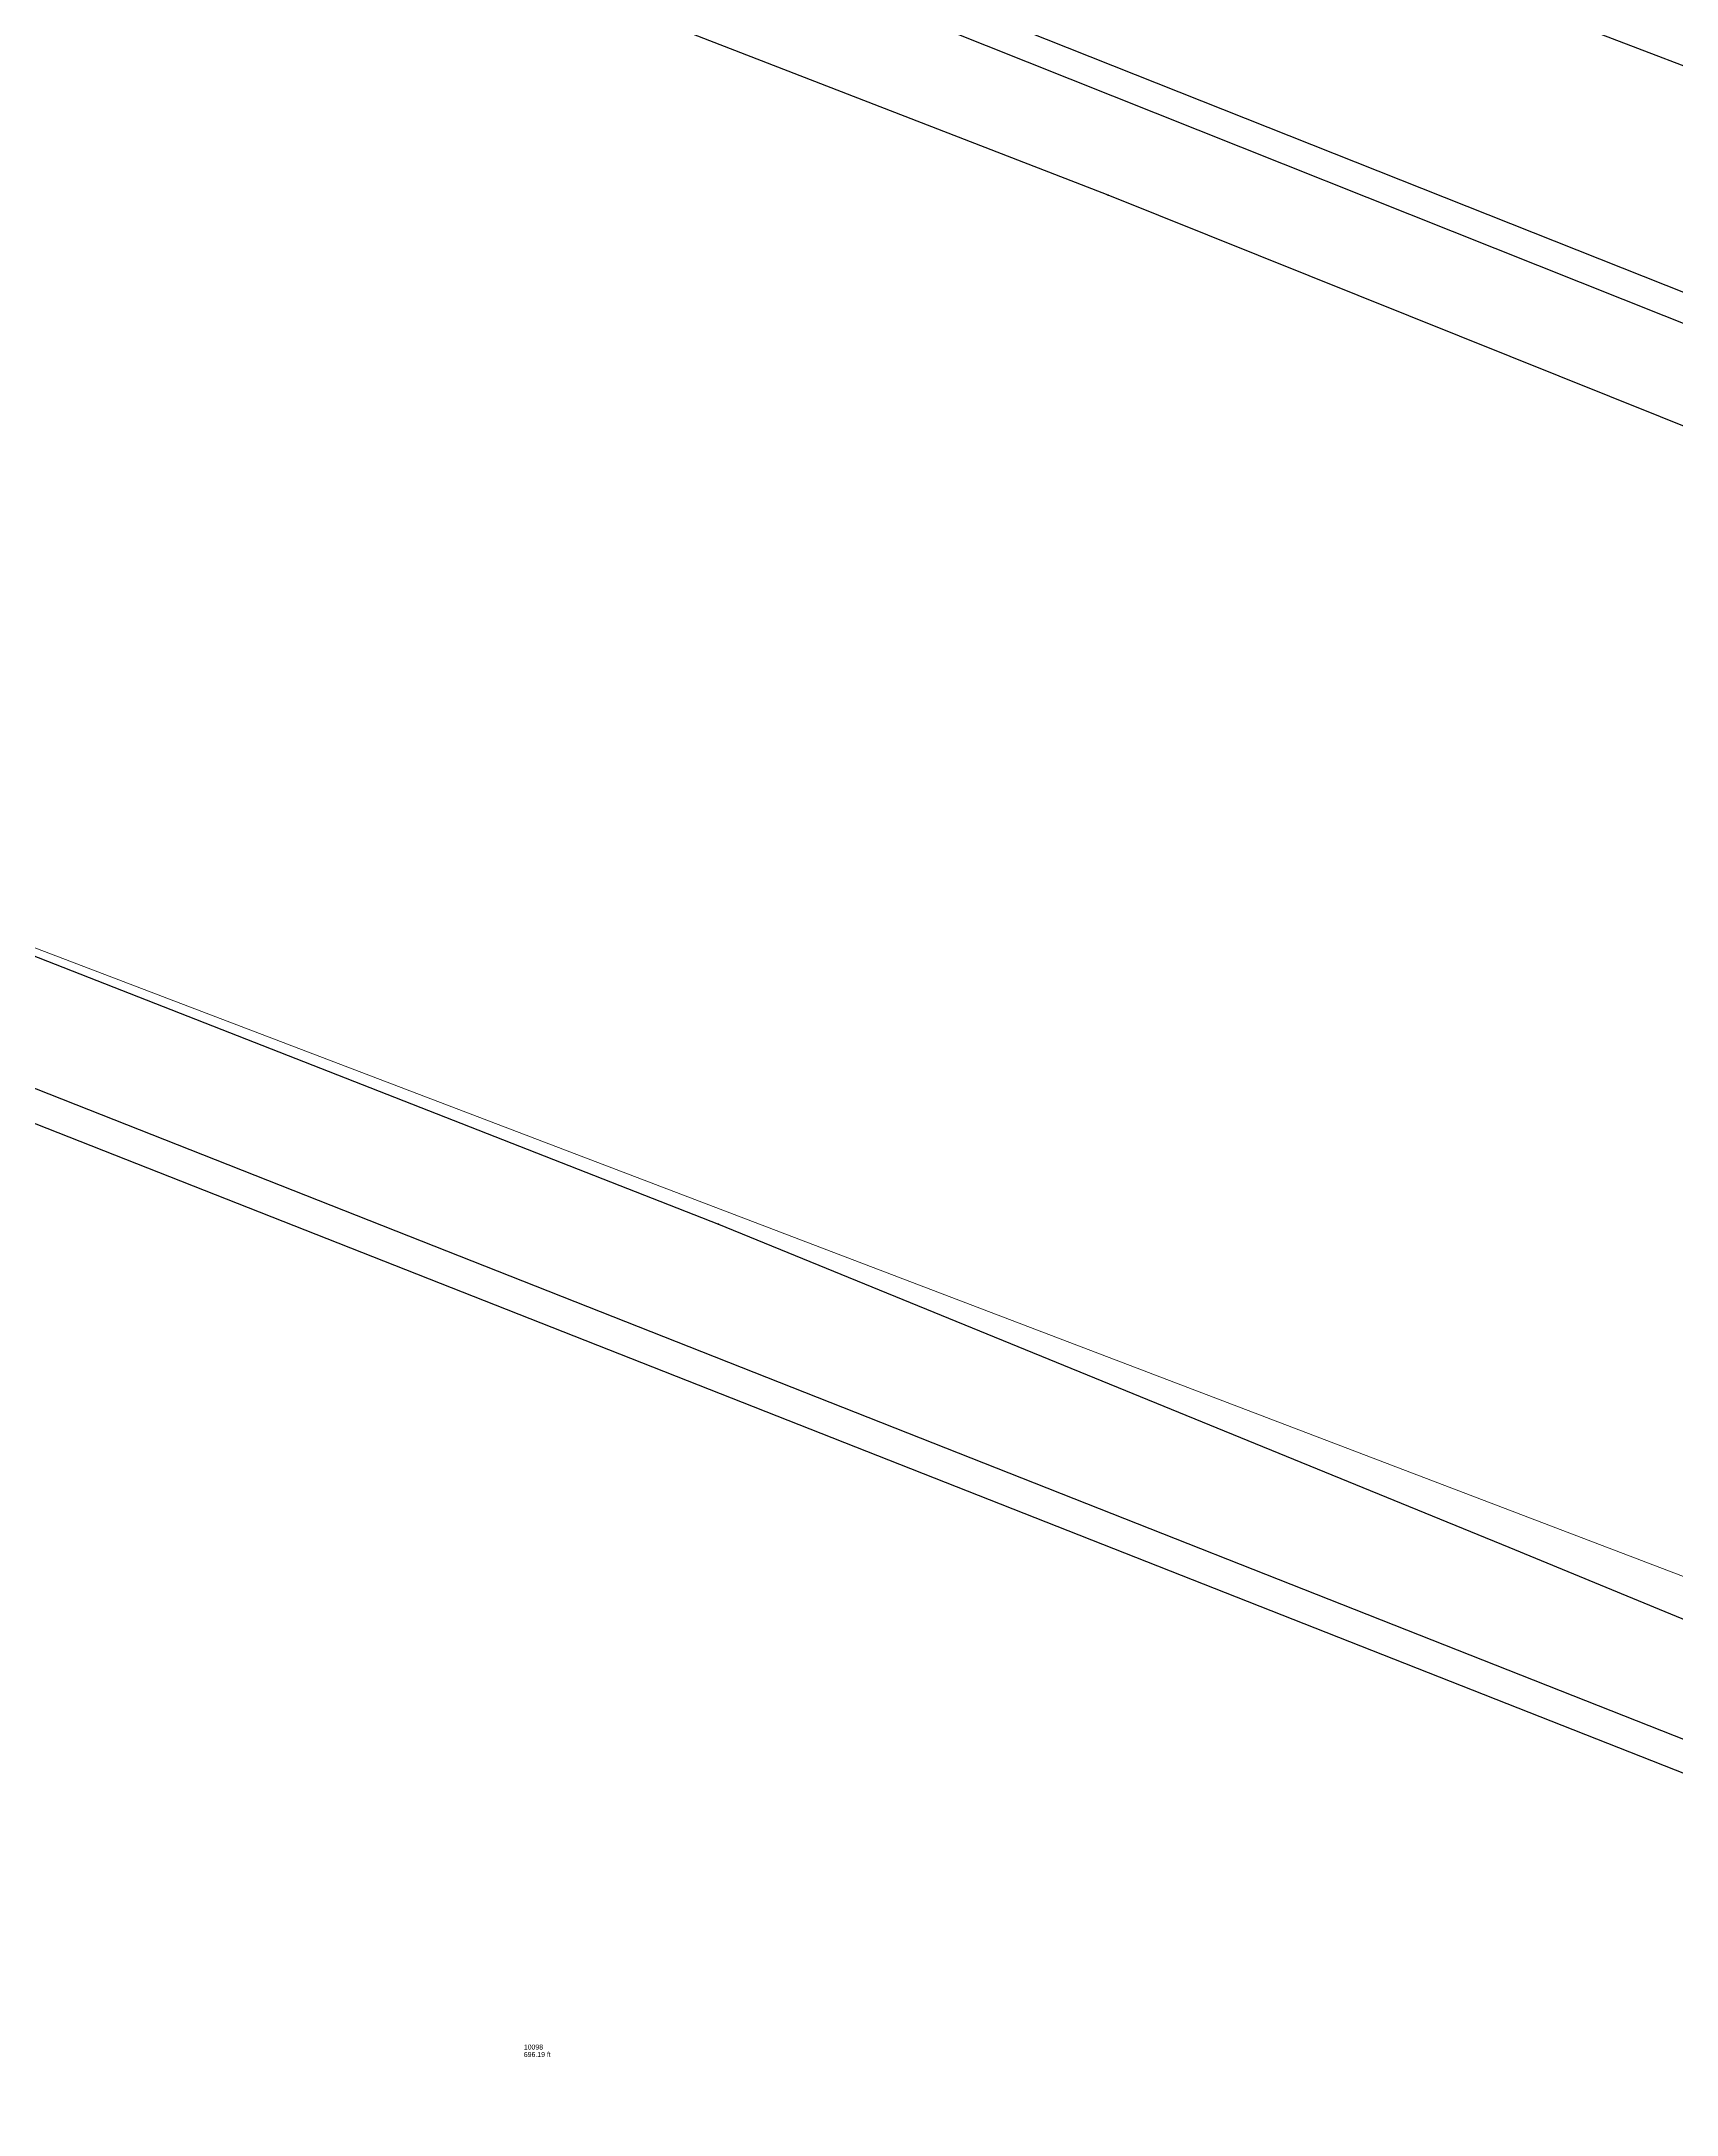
# Model space of a CAD drawing. Header units: feet. Extents: x 6430745 to 6432191, y 1887663 to 1888575.
# Drawn here: x 6431044.29 to 6431076.74, y 1888234.13 to 1888275.29 of the extents above; entities that cross this region are included whole.
import ezdxf
from ezdxf.lldxf.tags import DXFTag

# ---------------------------------------------------------------- set-up
doc = ezdxf.new("R2010")
doc.units = ezdxf.units.FT
doc.header["$MEASUREMENT"] = 0
for name, color, linetype, lineweight in [('VF-FENC-LINE-', 253, 'FENCE', 25), ('VF-STRM-GEOP-LINE-QLB-', 253, 'STORMDRAIN', 15), ('VF-TOPO-CONC-EDGE-LINE-', 253, 'Continuous', 25), ('VF-TOPO-CONC-GTFL-LINE-', 253, 'Continuous', 25), ('VF-TOPO-CONC-LIPG-LINE-', 253, 'Continuous', 25), ('VF-TOPO-CONC-TBCB-LINE-', 253, 'Continuous', 25), ('VN-PLNT-TREE-', 253, 'Continuous', 13)]:
    doc.layers.add(name, color=color, linetype=linetype, lineweight=lineweight)
doc.styles.add('NCS1', font='arial.ttf', dxfattribs={"width": 0.8, "height": 0.09375})
doc.styles.get("Standard").update_dxf_attribs({"font": 'arial.ttf'})
tags = doc.linetypes.add('FENCE', pattern='A,0.5,-0.03,["X",Standard,S=0.08,R=0,X=0,Y=-0.04],-0.08,0.5', length=1.11).pattern_tags.tags
tags[6] = DXFTag(74, 10)
tags = doc.linetypes.add('STORMDRAIN', pattern='A,1,-0.03,["SD",Standard,S=0.08,R=0,X=0,Y=-0.04],-0.16,1', length=2.19).pattern_tags.tags
tags[6] = DXFTag(74, 10)

msp = doc.modelspace()

# ---------------------------------------------------------------- linework, layer by layer
at = {"layer": 'VF-FENC-LINE-', "ltscale": 0.6, "flags": 128}
msp.add_lwpolyline([(6431098.74, 1888266.42), (6431028.77, 1888293.24), (6431019.884, 1888296.583), (6431010.981, 1888299.885), (6431002.063, 1888303.144), (6430993.13, 1888306.36), (6430987.296, 1888308.436), (6430981.457, 1888310.497), (6430975.611, 1888312.54), (6430969.759, 1888314.564), (6430963.901, 1888316.569), (6430958.035, 1888318.552), (6430952.161, 1888320.513), (6430946.28, 1888322.45), (6430940.984, 1888324.17), (6430935.681, 1888325.871), (6430930.372, 1888327.551), (6430925.057, 1888329.213), (6430919.736, 1888330.856), (6430914.409, 1888332.482), (6430909.077, 1888334.09), (6430903.74, 1888335.681), (6430898.398, 1888337.256), (6430893.052, 1888338.816), (6430887.701, 1888340.361), (6430882.346, 1888341.891), (6430876.987, 1888343.408), (6430871.625, 1888344.911), (6430860.89, 1888347.88), (6430854.257, 1888349.686), (6430847.617, 1888351.468), (6430840.971, 1888353.228), (6430834.319, 1888354.965), (6430827.662, 1888356.681), (6430821, 1888358.377), (6430814.332, 1888360.053), (6430807.66, 1888361.71), (6430800.119, 1888363.558), (6430792.572, 1888365.38), (6430785.018, 1888367.177), (6430777.458, 1888368.947), (6430769.892, 1888370.692), (6430762.321, 1888372.411), (6430754.743, 1888374.103), (6430747.16, 1888375.77)], dxfattribs=at)
at = {"layer": 'VF-STRM-GEOP-LINE-QLB-', "elevation": 693.47, "flags": 128}
msp.add_lwpolyline([(6431816.577, 1887729.251), (6431666.23, 1887877.38), (6431435.57, 1888060.16), (6431170.99, 1888208.91), (6430892.92, 1888314.99)], dxfattribs=at)
at = {"layer": 'VF-TOPO-CONC-EDGE-LINE-'}
for p in [(6431065.455, 1888272.235), (6431057.724, 1888251.806)]:
    msp.add_point(p, dxfattribs=at)
at = {"layer": 'VF-TOPO-CONC-GTFL-LINE-', "flags": 128}
for points in [[(6431085.44, 1888266.26), (6431079.036, 1888268.829), (6431060.504, 1888276.22), (6431041.855, 1888283.459), (6431024.103, 1888290.148), (6431008.2, 1888295.93)], [(6431091.95, 1888235.63), (6431007.36, 1888269.03), (6431002.83, 1888270.64), (6430993.41, 1888273.49)]]:
    msp.add_lwpolyline(points, dxfattribs=at)
at = {"layer": 'VF-TOPO-CONC-LIPG-LINE-', "flags": 128}
for points in [[(6431088.41, 1888262.89), (6431086.097, 1888263.893), (6431078.4, 1888267.042), (6431065.455, 1888272.235), (6431041.578, 1888281.495), (6431023.308, 1888288.338), (6431017.51, 1888290.57)], [(6431008.18, 1888270.79), (6431013.184, 1888268.994), (6431020.899, 1888266.078), (6431030.619, 1888262.392), (6431042.748, 1888257.681), (6431057.724, 1888251.806), (6431073.408, 1888245.394), (6431085.378, 1888240.457), (6431095.87, 1888235.97)]]:
    msp.add_lwpolyline(points, dxfattribs=at)
at = {"layer": 'VF-TOPO-CONC-TBCB-LINE-', "flags": 128}
for points in [[(6431085.78, 1888266.73), (6431079.167, 1888269.4), (6431061.154, 1888276.555), (6431042.252, 1888283.92), (6431024.289, 1888290.697), (6431014.086, 1888294.449), (6431004, 1888298.08)], [(6431091.86, 1888235), (6431007.17, 1888268.38), (6431002.6, 1888270.05), (6430993.19, 1888272.83), (6430993.41, 1888273.49)]]:
    msp.add_lwpolyline(points, dxfattribs=at)

# ---------------------------------------------------------------- texts
at = {"layer": 'VN-PLNT-TREE-', "style": 'NCS1', "width": 0.8}
for s, p in [('696.19 ft', (6431053.86, 1888235.274)), ('10098', (6431053.86, 1888235.422))]:
    msp.add_text(s, height=0.0984, dxfattribs=at).set_placement(p)

doc.saveas('drawing.dxf')
